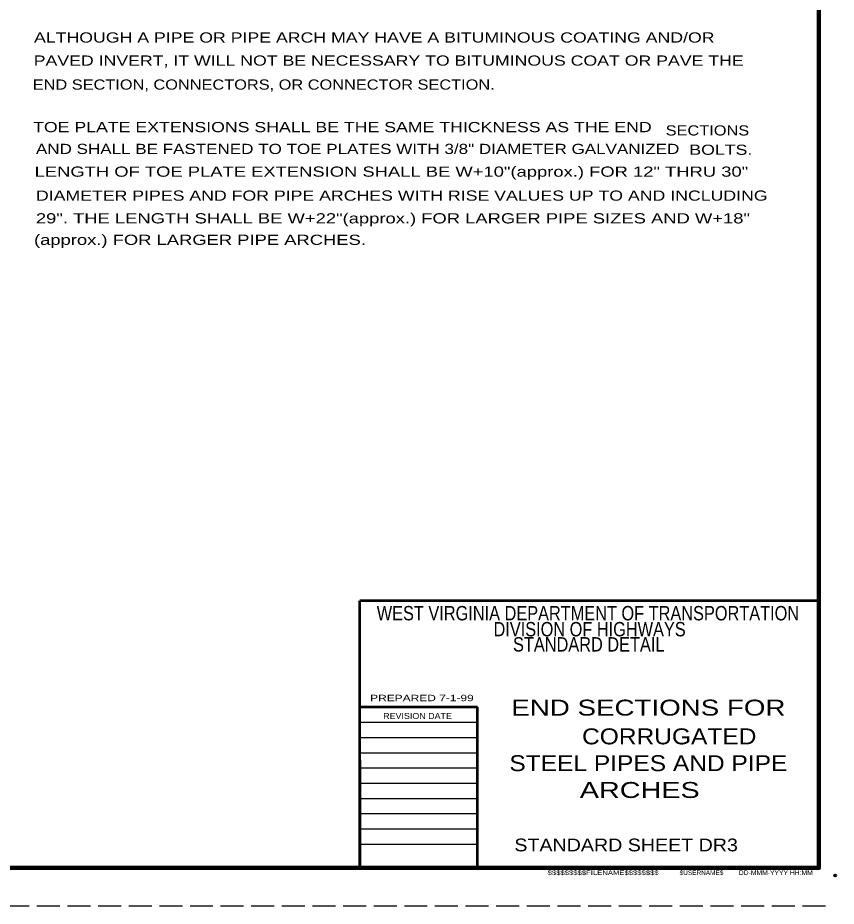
# Model space of a CAD drawing. Extents: x 35.6 to 70.9, y -0.1 to 21.9.
# Drawn here: x 60.2 to 70.89, y -0.07 to 11.54 of the extents above; entities that cross this region are included whole.
import ezdxf
from ezdxf.enums import TextEntityAlignment as Align

# ---------------------------------------------------------------- set-up
doc = ezdxf.new("R2010")
doc.units = 0
doc.header["$LTSCALE"] = 0.05
doc.header["$PDMODE"] = 32
doc.header["$PDSIZE"] = 0.025
doc.linetypes.add('LONG_DASHED', pattern=[7.5, 6, -1.5])
doc.layers.add('1', color=7, linetype='Continuous', lineweight=40)
doc.layers.add('3', color=7, linetype='Continuous', lineweight=25)

msp = doc.modelspace()

# ---------------------------------------------------------------- linework, layer by layer
at = {"layer": '1', "lineweight": 53}
for p, q in [((70.66692, 3.92217), (64.66692, 3.92217)), ((64.66692, 0.43233), (64.66692, 3.92217)), ((70.66692, 0.43233), (70.66692, 2.93133)), ((66.20483, 2.53133), (64.66692, 2.53133)), ((66.20483, 0.43233), (66.20483, 2.53133)), ((64.66692, 1.84233), (64.66692, 0.43233)), ((70.66692, 0.43233), (64.66692, 0.43233))]:
    msp.add_line(p, q, dxfattribs=at)
at = {"layer": '1', "lineweight": 25}
for p, q in [((66.20483, 2.33133), (64.66692, 2.33133)), ((66.20483, 2.13233), (64.66692, 2.13233)), ((66.20483, 1.93333), (64.66692, 1.93333)), ((66.20483, 1.73433), (64.66692, 1.73433)), ((66.20483, 1.53533), (64.66692, 1.53533)), ((66.20483, 1.33633), (64.66692, 1.33633)), ((66.20483, 1.13733), (64.66692, 1.13733)), ((66.20483, 0.93833), (64.66692, 0.93833)), ((66.20483, 0.73933), (64.66692, 0.73933))]:
    msp.add_line(p, q, dxfattribs=at)
at = {"layer": '1', "linetype": 'LONG_DASHED', "lineweight": 25}
msp.add_line((70.75025, -0.06767), (35.55025, -0.06767), dxfattribs=at)
at = {"layer": '1', "lineweight": 158}
msp.add_lwpolyline([(70.66692, 21.43233), (70.66692, 0.43233), (38.16692, 0.43233)], dxfattribs=at)
at = {"layer": '1'}
for p in [(70.66692, 0.43233), (70.87992, 0.33233)]:
    msp.add_point(p, dxfattribs=at)

# ---------------------------------------------------------------- texts
for s, height, width, p in [('WEST VIRGINIA DEPARTMENT OF TRANSPORTATION', 0.1875, 0.85, (67.64867, 3.66725)), ('DIVISION OF HIGHWAYS', 0.1875, 0.85, (67.67054, 3.45833)), ('STANDARD DETAIL', 0.1875, 0.85, (67.65925, 3.26017)), ('  PREPARED 7-1-99 ', 0.08333, 1.4, (65.45867, 2.61125)), ('    END SECTIONS FOR    ', 0.2083, 1.3, (68.43821, 2.42283)), ('CORRUGATED    ', 0.2083, 1.15, (68.88887, 2.0475)), ('  STEEL PIPES AND PIPE  ', 0.2083, 1.15, (68.43812, 1.69717)), ('         ARCHES         ', 0.2083, 1.35, (68.32546, 1.34683)), ('STANDARD SHEET DR3       ', 0.1667, 1.15, (68.39717, 0.64942))]:
    msp.add_text(s, height=height, dxfattribs=dict(at, width=width)).set_placement(p, align=Align.CENTER)
for s, height, width, p in [('REVISION DATE', 0.079, 1.1, (64.974, 2.37867)), ('$$$$$$$$$FILENAME$$$$$$$$', 0.06, 1.25, (67.12267, 0.34058)), ('$USERNAME$', 0.06, 1.05, (68.84675, 0.34058)), ('DD-MMM-YYYY HH:MM', 0.06, 1.1, (69.62033, 0.34058))]:
    msp.add_text(s, height=height, dxfattribs=dict(at, width=width)).set_placement(p)
at = {"layer": '3'}
for s, width, p in [('     ALTHOUGH A PIPE OR PIPE ARCH MAY HAVE A BITUMINOUS COATING AND/OR', 1.3, (60.09158, 11.216)), ('PAVED INVERT, IT WILL NOT BE NECESSARY TO BITUMINOUS COAT OR PAVE THE', 1.3, (60.40858, 10.91442)), ('END SECTION, CONNECTORS, OR CONNECTOR SECTION.', 1.2, (60.3955, 10.60108)), ('     TOE PLATE EXTENSIONS SHALL BE THE SAME THICKNESS AS THE END', 1.3, (60.0795, 10.04542)), ('SECTIONS ', 1.2, (68.66442, 10.00192)), ('AND SHALL BE FASTENED TO TOE PLATES WITH 3/8" DIAMETER GALVANIZED', 1.25, (60.43783, 9.76025)), ('BOLTS. ', 1.3, (68.97367, 9.74933)), ('LENGTH OF TOE PLATE EXTENSION SHALL BE W+10"(approx.) FOR 12" THRU 30"', 1.35, (60.42033, 9.4635)), ('DIAMETER PIPES AND FOR PIPE ARCHES WITH RISE VALUES UP TO AND INCLUDING', 1.3, (60.43775, 9.15017)), ('29". THE LENGTH SHALL BE W+22"(approx.) FOR LARGER PIPE SIZES AND W+18"', 1.35, (60.43683, 8.85342)), ('(approx.) FOR LARGER PIPE ARCHES.', 1.35, (60.41242, 8.57275))]:
    msp.add_text(s, height=0.133, dxfattribs=dict(at, width=width)).set_placement(p)

doc.saveas('drawing.dxf')
